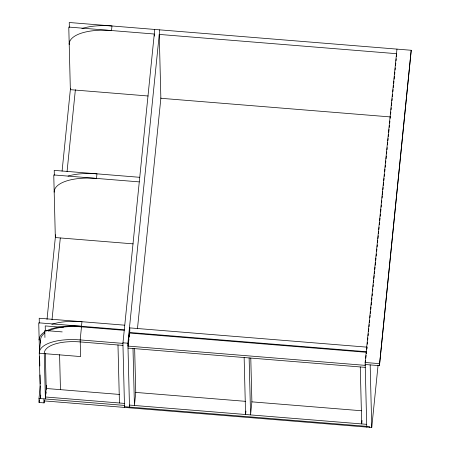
<?xml version="1.0" encoding="UTF-8"?>
<svg xmlns="http://www.w3.org/2000/svg" width="450" height="450" viewBox="0 0 450 450"><rect width="100%" height="100%" fill="white"/><g stroke="black" fill="none" stroke-linecap="round" stroke-linejoin="round"><path stroke-width="0.67" d="M39.369 338.085L39.167 340.043A42.936 17.123 5.8 0 1 45.242 331.549M69.542 41.034L69.21 44.303A42.936 17.123 5.8 0 1 111.521 30.544L111.988 25.971A42.936 17.123 5.8 0 0 81.889 28.564M44.91 332.961A41.501 16.549 5.8 0 0 40.596 340.155L39.268 353.216L40.41 398.588L40.759 395.151M44.286 400.798L44.072 402.896L39.083 402.491L38.981 398.469L40.264 385.881M47.014 319.427L55.609 234.793M62.078 171.141L70.459 88.599M39.083 402.491L39.369 399.69M51.998 319.832L60.311 237.994M67.061 171.546L75.375 89.702M46.541 385.228L45.343 396.979L124.425 403.402M45.883 394.183L46.091 392.119M46.373 389.368L46.581 387.309M124.245 330.328L81.495 326.858L80.173 339.913L80.589 356.569L39.268 353.216A41.501 16.549 5.8 0 1 80.173 339.913L122.918 343.384L154.732 29.441M129.493 407.081L127.89 343.215L159.722 29.846M129.381 336.656L129.741 327.887L366.981 347.152L366.784 349.11L366.958 347.006M128.222 346.039L128.503 343.288M128.711 341.224L128.919 339.165M129.127 337.101L129.341 335.042M137.453 328.742L160.898 97.909M245.925 411.064L245.576 414.501L244.142 357.531M250.785 358.076L251.888 401.85L250.56 414.906L249.126 357.936M366.756 427.095L365.136 362.481L396.962 49.112M365.4 362.396L365.608 360.298M365.822 358.2L366.109 355.399M366.322 353.301L366.536 351.202M367.245 344.211L367.459 342.113M367.673 340.009L367.886 337.911M368.1 335.812L368.308 333.714M368.522 331.616L368.809 328.821M369.022 326.723L369.236 324.624M369.45 322.526L369.658 320.428M369.945 317.627L370.159 315.529M370.373 313.431L370.586 311.332M370.8 309.234L371.008 307.136M371.222 305.038L371.509 302.237M371.723 300.139L371.936 298.041M372.15 295.942L372.358 293.844M372.645 291.049L372.859 288.951M373.072 286.852L373.286 284.754M373.5 282.656L373.708 280.558M373.922 278.454L374.209 275.659M374.423 273.561L374.636 271.463M374.85 269.364L375.058 267.266M375.272 265.168L375.559 262.367M375.772 260.269L375.986 258.171M376.2 256.072L376.408 253.974M376.695 251.179L376.909 249.081M377.123 246.982L377.336 244.884M377.544 242.781L377.758 240.683M377.972 238.584L378.259 235.789M378.473 233.691L378.686 231.593M378.894 229.494L379.108 227.396M379.395 224.595L379.609 222.497M379.822 220.399L380.036 218.301M380.244 216.203L380.458 214.104M380.672 212.006L380.959 209.211M381.173 207.107L381.386 205.009M381.594 202.911L381.808 200.812M382.095 198.017L382.309 195.919M382.449 194.518L382.736 191.722M382.944 189.624L383.158 187.526M383.372 185.428L383.659 182.627M383.873 180.529L384.086 178.431M384.294 176.333L384.508 174.234M384.795 171.433L385.009 169.335M385.223 167.237L385.436 165.139M385.644 163.041L385.858 160.942M386.072 158.844L386.359 156.049M386.572 153.951L386.786 151.852M386.994 149.754L387.208 147.651M387.495 144.855L387.709 142.757M387.923 140.659L388.136 138.561M388.344 136.463L388.558 134.364M388.772 132.266L389.059 129.465M389.272 127.367L389.486 125.269M389.694 123.171L389.908 121.073M390.195 118.277L390.409 116.179M390.623 114.081L390.836 111.983M391.044 109.879L391.258 107.781M391.472 105.683L391.759 102.887M391.973 100.789L392.186 98.691M392.394 96.593L392.608 94.494M392.895 91.693L393.109 89.595M393.322 87.497L393.536 85.399M393.744 83.301L393.958 81.203M394.172 79.104L394.459 76.309M394.673 74.205L394.886 72.107M395.094 70.009L395.308 67.911M395.522 65.812L395.809 63.017M396.022 60.919L396.236 58.821M396.444 56.723L396.591 55.322M365.344 363.983L365.209 365.355L127.963 346.089L129.291 333.034L366.531 352.299L366.39 353.672M365.484 362.604L365.625 361.232M362.053 420.497L361.704 423.934L360.27 366.958M44.021 400.888L371.745 427.5L378.067 365.248M365.186 364.494L379.434 365.653L411.216 50.271L69.238 22.5L69.362 27.371M379.434 365.653L411.216 50.271M148.134 95.991L70.352 89.674L68.777 27.067L154.271 34.014L154.322 36.101M390.409 116.927L160.864 98.286L159.255 34.419L396.501 53.685L396.574 56.492M139.714 177.311L54.219 170.37L54.343 175.241M139.247 181.884L53.758 174.943L55.328 237.544L133.116 243.861M124.695 325.187L39.201 318.24L39.324 323.111M124.228 329.754L38.734 322.813L39.465 351.906M129.274 332.454L366.519 351.726M63.388 327.392L45.214 325.918L45.337 330.812M62.224 331.909L44.747 330.486L44.927 337.478M127.89 343.215L122.901 342.81L124.526 407.424M365.136 362.481L379.384 363.639M122.968 345.397L80.224 341.927A36.495 14.552 5.8 0 0 44.258 353.621L45.394 398.993M128.014 348.098L365.254 367.363M135.669 392.411L245.542 401.338M251.843 401.844L361.716 410.771M119.604 394.453L46.209 388.496L45.326 353.526M129.442 405.073L366.688 424.339M38.981 398.469L124.476 405.411M124.509 406.676L369.591 426.577L369.608 427.326M370.17 364.899L371.745 427.5M134.657 348.649L135.759 392.417L134.432 405.478L132.998 348.502M129.741 327.887L129.825 331.386M117.979 344.993L119.441 402.998M59.574 354.684L60.458 389.649M43.971 398.874L44.072 402.896M40.596 340.155L40.663 342.951M39.589 356.794L39.819 365.94M40.044 374.946L40.275 384.024M48.24 331.009A41.501 16.549 5.8 0 1 81.495 326.858M51.846 324.304A42.936 17.123 5.8 0 1 81.945 321.711L81.484 326.284A42.936 17.123 5.8 0 0 46.131 331.054M68.068 176.062A42.936 17.123 5.8 0 1 96.969 173.841L96.502 178.414A42.936 17.123 5.8 0 0 54.191 192.172"/></g></svg>
